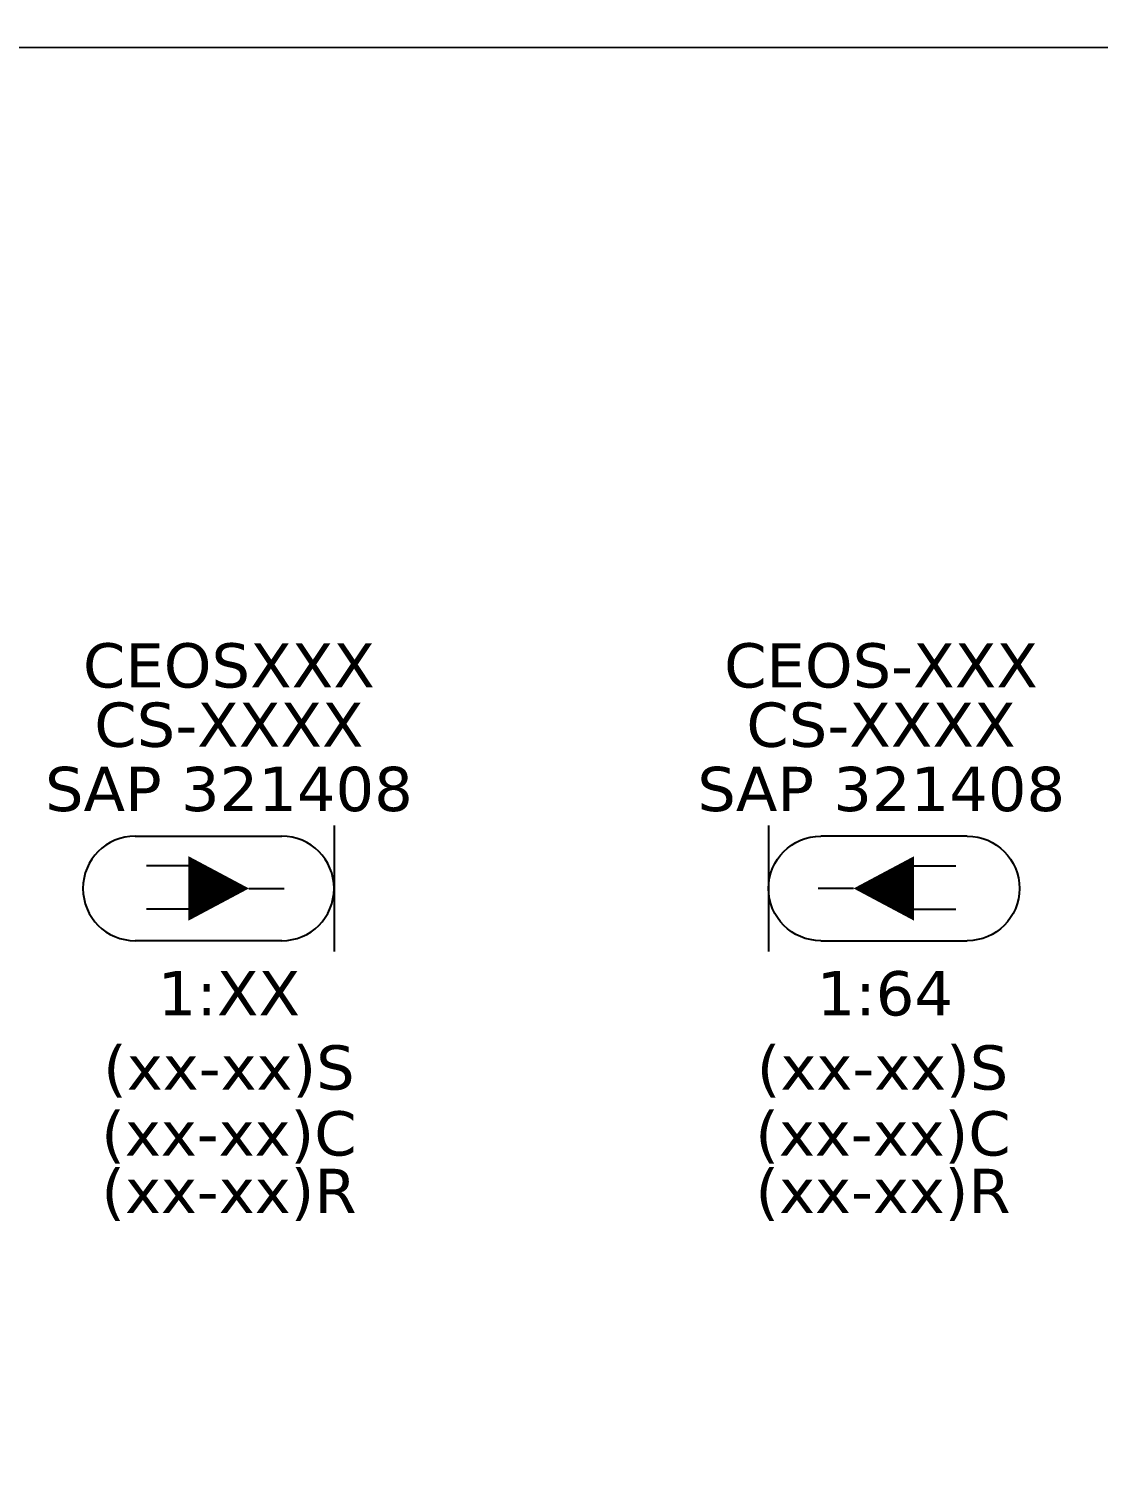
# Model space of a CAD drawing. Extents: x 31872 to 38560, y -10719 to -1519.
# Drawn here: x 34818 to 35061.9, y -6110.3 to -5782.4 of the extents above; entities that cross this region are included whole.
import ezdxf
from ezdxf.enums import TextEntityAlignment as Align

# ---------------------------------------------------------------- set-up
doc = ezdxf.new("R2010")
doc.units = ezdxf.units.DM
doc.header["$MEASUREMENT"] = 0
doc.layers.add('20.4-CEOS', color=1, linetype='Continuous')
doc.styles.add('siredit', font='verdana.ttf')

# ---------------------------------------------------------------- blocks, each defined once
blk = doc.blocks.new('CEOS_RP_CT_ESQ')
at = {"layer": '20.4-CEOS', "color": 0}
for p, q in [((1.191434254836889, 1.193932948185251), (4.53471611059005, 1.193932948180127)), ((4.534716110586412, -1.189622502876123), (1.191434254833251, -1.189622502871))]:
    blk.add_line(p, q, dxfattribs=at)
for points in [[(5.726493836109551, 1.439142011865133), (5.726493836105345, -1.434831566564813)], [(2.467208971991152, 0.5209491856444367), (1.452087281415213, 0.5209491856459928)], [(3.785975441821318, 0.002155222644244654), (4.589826216689783, 0.002155222642997652)], [(2.46720897198956, -0.4707200232611653), (1.452087281413736, -0.4707200232596092)]]:
    blk.add_lwpolyline(points, dxfattribs=at)
blk.add_lwpolyline([(3.785975441821318, 0.002155222644244654, 0, 1.471254382142578, 0), (2.405778828385262, 0.002155222646365624, 1.471254382142578, 1.471254382142578, 0)], format="xyseb", dxfattribs=at)
for centre, start, end in [((1.19143425483507, 0.00215522264820593), 89.99999999990881, 269.9999999999088), ((4.534716110588231, 0.002155222643082917), 269.9999999999088, 89.99999999990881)]:
    blk.add_arc(centre, 1.191777725519199, start, end, dxfattribs=at)
at = {"layer": '20.4-CEOS', "color": 7, "style": 'siredit'}
for tag, p in [('Nº_DA_CEOS', (3.32867908749294, 5.595917801455824)), ('LOCAL', (3.32867908749294, 4.242648332005751)), ('SAP', (3.32867908749294, 2.77660638072727)), ('RACIO_SPLITAGEM', (3.32867908749294, -1.884655211959326)), ('FIBRAS_SPLITTER', (3.32867908749294, -3.576242074812821)), ('FIBRAS_TOP_C', (3.32867908749294, -5.080238687843713)), ('RESERVA_FINAIS', (3.32867908749294, -6.392235737019528))]:
    blk.add_attdef(tag, text='', height=1.009676276197057, dxfattribs=at).set_placement(p, align=Align.TOP_CENTER)

msp = doc.modelspace()

# ---------------------------------------------------------------- linework, layer by layer
at = {"color": 0, "lineweight": 0}
msp.add_lwpolyline([(34291.47573949602, -5786.613644210523), (35085.12990346477, -5786.613644210523), (35085.12990346477, -5586.385388763522)], dxfattribs=at)
msp.add_lwpolyline([(35085.12990346477, -5786.613644210523), (34291.47573949602, -5786.613644210523), (34291.47573949602, -6387.298410551523), (35085.12990346477, -6387.298410551523)], close=True, dxfattribs=at)

# ---------------------------------------------------------------- block references
at = {"color": 0, "lineweight": 0, "xscale": 10, "yscale": 10, "zscale": 10}
msp.add_blockref('CEOS_RP_CT_ESQ', (34830.36784236385, -5978.503401556884), dxfattribs=at).add_auto_attribs({'Nº_DA_CEOS': 'CEOSXXX', 'LOCAL': 'CS-XXXX', 'SAP': 'SAP 321408', 'RACIO_SPLITAGEM': '1:XX', 'FIBRAS_SPLITTER': '(xx-xx)S', 'FIBRAS_TOP_C': '(xx-xx)C', 'RESERVA_FINAIS': '(xx-xx)R'})
ref = msp.add_blockref('CEOS_RP_CT_ESQ', (35043.98973072828, -5978.503401556884), dxfattribs=dict(xscale=-10, yscale=10, zscale=10, rotation=359.9999999999127))
ref.add_attrib('Nº_DA_CEOS', 'CEOS-XXX', dxfattribs={"layer": '20.4-CEOS', "color": 0, "height": 10.09676276197057, "style": 'siredit'}).set_placement((35012.38460349799, -5922.544223533844), align=Align.TOP_CENTER)
ref.add_attrib('LOCAL', 'CS-XXXX', dxfattribs={"layer": '20.4-CEOS', "color": 0, "height": 10.09676276197057, "style": 'siredit'}).set_placement((35012.38460349799, -5936.076918205147), align=Align.TOP_CENTER)
ref.add_attrib('SAP', 'SAP 321408', dxfattribs={"layer": '20.4-CEOS', "color": 0, "height": 10.09676276197057, "style": 'siredit'}).set_placement((35012.43885071082, -5950.73733774749), align=Align.TOP_CENTER)
ref.add_attrib('RACIO_SPLITAGEM', '1:64', dxfattribs={"layer": '20.4-CEOS', "color": 0, "height": 10.09676276197057, "style": 'siredit'}).set_placement((35013.25933982684, -5997.349953686719), align=Align.TOP_CENTER)
ref.add_attrib('FIBRAS_SPLITTER', '(xx-xx)S', dxfattribs={"layer": '20.4-CEOS', "color": 0, "height": 10.09676276197057, "style": 'siredit'}).set_placement((35012.73042948749, -6014.265822300588), align=Align.TOP_CENTER)
ref.add_attrib('FIBRAS_TOP_C', '(xx-xx)C', dxfattribs={"layer": '20.4-CEOS', "color": 0, "height": 10.09676276197057, "style": 'siredit'}).set_placement((35012.83214301402, -6029.30578842563), align=Align.TOP_CENTER)
ref.add_attrib('RESERVA_FINAIS', '(xx-xx)R', dxfattribs={"layer": '20.4-CEOS', "color": 0, "height": 10.09676276197057, "style": 'siredit'}).set_placement((35012.83892391548, -6042.425758929824), align=Align.TOP_CENTER)

doc.saveas('drawing.dxf')
